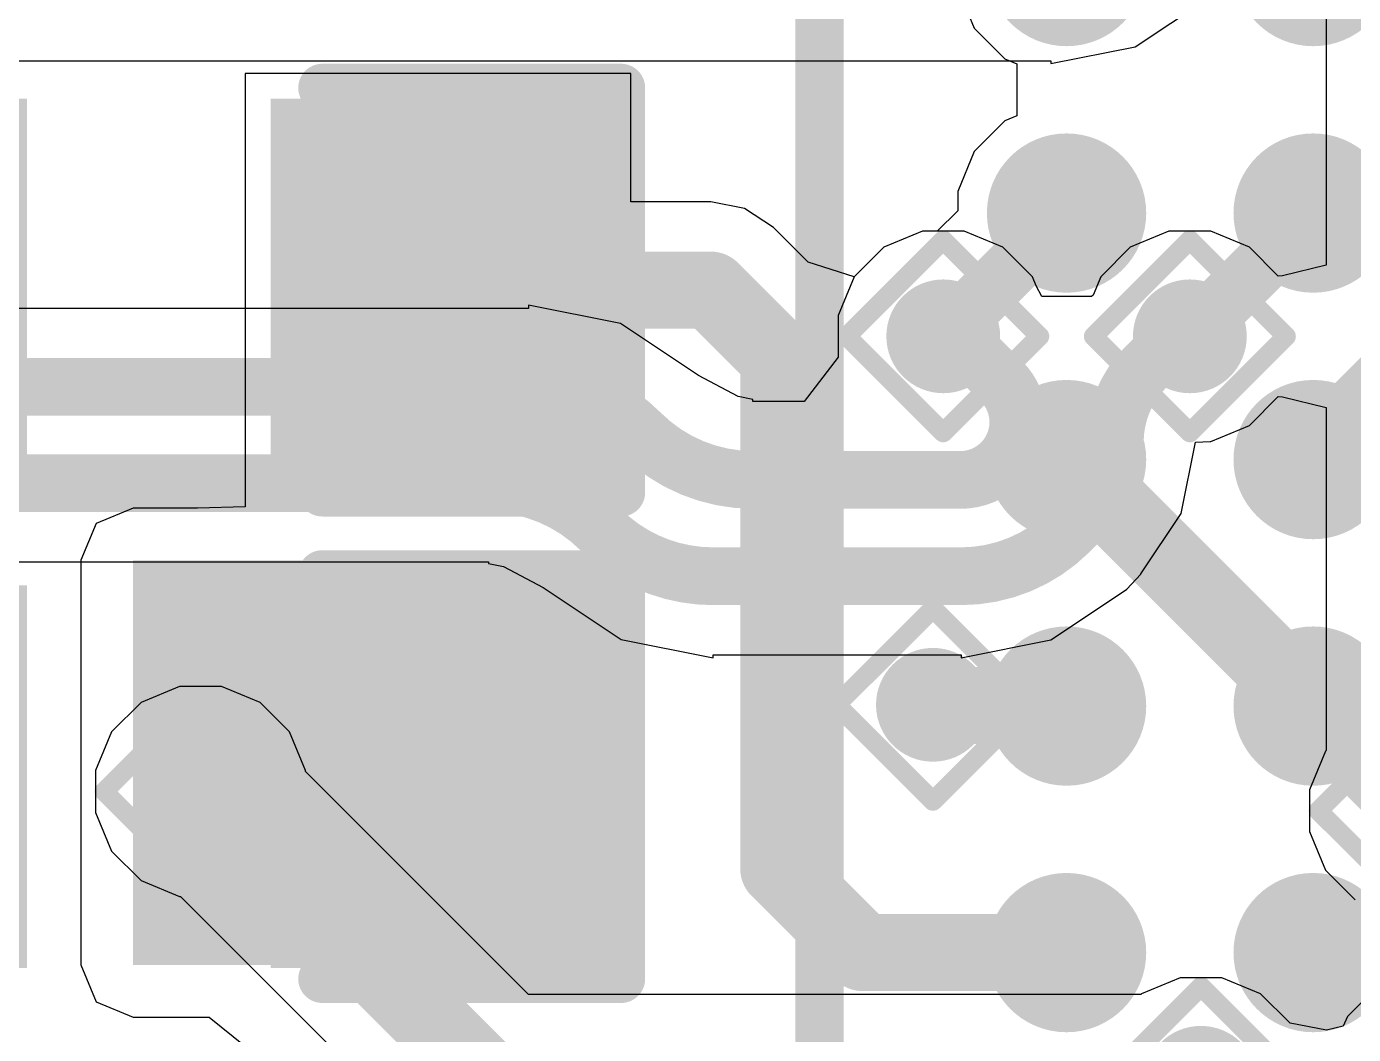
# Model space of a CAD drawing. Header units: inches. Extents: x -0.2 to 17.4, y -0.2 to 2.6.
# Drawn here: x 0.8019 to 0.9396, y 0.1678 to 0.2724 of the extents above; entities that cross this region are included whole.
import ezdxf

# ---------------------------------------------------------------- set-up
doc = ezdxf.new("R2010")
doc.units = ezdxf.units.IN
doc.header["$MEASUREMENT"] = 0
for name, color, linetype in [('Bottom Layer', 5, 'Continuous'), ('Drill Drawing', 1, 'Continuous'), ('Top Layer', 1, 'Continuous'), ('Top Overlay', 2, 'Continuous'), ('Top Paste', 8, 'Continuous'), ('Top Solder', 216, 'Continuous'), ('Via Holes', 16, 'Continuous')]:
    doc.layers.add(name, color=color, linetype=linetype)

# ---------------------------------------------------------------- blocks, each defined once
blk = doc.blocks.new('TC358870XBG_17')
at = {"layer": 'Top Layer'}
h = blk.add_hatch(color=1, dxfattribs=at)
edge = h.paths.add_edge_path()
edge.add_arc((-0.1151569, 0.0127951), 0.0062992, 0, 360)
h = blk.add_hatch(color=1, dxfattribs=at)
edge = h.paths.add_edge_path()
edge.add_arc((-0.0895669, 0.0127951), 0.0062992, 0, 360)
h = blk.add_hatch(color=1, dxfattribs=at)
edge = h.paths.add_edge_path()
edge.add_arc((-0.1151569, -0.0127949), 0.0062992, 0, 360)
h = blk.add_hatch(color=1, dxfattribs=at)
edge = h.paths.add_edge_path()
edge.add_arc((-0.0895669, -0.0127949), 0.0062992, 0, 360)
h = blk.add_hatch(color=1, dxfattribs=at)
edge = h.paths.add_edge_path()
edge.add_arc((-0.1151569, -0.0383859), 0.0062992, 0, 360)
h = blk.add_hatch(color=1, dxfattribs=at)
edge = h.paths.add_edge_path()
edge.add_arc((-0.0895669, -0.0383859), 0.0062992, 0, 360)
h = blk.add_hatch(color=1, dxfattribs=at)
edge = h.paths.add_edge_path()
edge.add_arc((-0.1151569, -0.0639759), 0.0062992, 0, 360)
h = blk.add_hatch(color=1, dxfattribs=at)
edge = h.paths.add_edge_path()
edge.add_arc((-0.0895669, -0.0639759), 0.0062992, 0, 360)
h = blk.add_hatch(color=1, dxfattribs=at)
edge = h.paths.add_edge_path()
edge.add_arc((-0.1151569, -0.0895669), 0.0062992, 0, 360)
h = blk.add_hatch(color=1, dxfattribs=at)
edge = h.paths.add_edge_path()
edge.add_arc((-0.0895669, -0.0895669), 0.0062992, 0, 360)
at = {"layer": 'Top Paste'}
h = blk.add_hatch(color=8, dxfattribs=at)
edge = h.paths.add_edge_path()
edge.add_arc((-0.1151569, 0.0127951), 0.0062992, 0, 360)
h = blk.add_hatch(color=8, dxfattribs=at)
edge = h.paths.add_edge_path()
edge.add_arc((-0.0895669, 0.0127951), 0.0062992, 0, 360)
h = blk.add_hatch(color=8, dxfattribs=at)
edge = h.paths.add_edge_path()
edge.add_arc((-0.1151569, -0.0127949), 0.0062992, 0, 360)
h = blk.add_hatch(color=8, dxfattribs=at)
edge = h.paths.add_edge_path()
edge.add_arc((-0.0895669, -0.0127949), 0.0062992, 0, 360)
h = blk.add_hatch(color=8, dxfattribs=at)
edge = h.paths.add_edge_path()
edge.add_arc((-0.1151569, -0.0383859), 0.0062992, 0, 360)
h = blk.add_hatch(color=8, dxfattribs=at)
edge = h.paths.add_edge_path()
edge.add_arc((-0.0895669, -0.0383859), 0.0062992, 0, 360)
h = blk.add_hatch(color=8, dxfattribs=at)
edge = h.paths.add_edge_path()
edge.add_arc((-0.1151569, -0.0639759), 0.0062992, 0, 360)
h = blk.add_hatch(color=8, dxfattribs=at)
edge = h.paths.add_edge_path()
edge.add_arc((-0.0895669, -0.0639759), 0.0062992, 0, 360)
h = blk.add_hatch(color=8, dxfattribs=at)
edge = h.paths.add_edge_path()
edge.add_arc((-0.1151569, -0.0895669), 0.0062992, 0, 360)
h = blk.add_hatch(color=8, dxfattribs=at)
edge = h.paths.add_edge_path()
edge.add_arc((-0.0895669, -0.0895669), 0.0062992, 0, 360)
at = {"layer": 'Top Solder'}
h = blk.add_hatch(color=216, dxfattribs=at)
edge = h.paths.add_edge_path()
edge.add_arc((-0.1151569, 0.0127951), 0.0082677, 0, 360)
h = blk.add_hatch(color=216, dxfattribs=at)
edge = h.paths.add_edge_path()
edge.add_arc((-0.0895669, 0.0127951), 0.0082677, 0, 360)
h = blk.add_hatch(color=216, dxfattribs=at)
edge = h.paths.add_edge_path()
edge.add_arc((-0.1151569, -0.0127949), 0.0082677, 0, 360)
h = blk.add_hatch(color=216, dxfattribs=at)
edge = h.paths.add_edge_path()
edge.add_arc((-0.0895669, -0.0127949), 0.0082677, 0, 360)
h = blk.add_hatch(color=216, dxfattribs=at)
edge = h.paths.add_edge_path()
edge.add_arc((-0.1151569, -0.0383859), 0.0082677, 0, 360)
h = blk.add_hatch(color=216, dxfattribs=at)
edge = h.paths.add_edge_path()
edge.add_arc((-0.0895669, -0.0383859), 0.0082677, 0, 360)
h = blk.add_hatch(color=216, dxfattribs=at)
edge = h.paths.add_edge_path()
edge.add_arc((-0.1151569, -0.0639759), 0.0082677, 0, 360)
h = blk.add_hatch(color=216, dxfattribs=at)
edge = h.paths.add_edge_path()
edge.add_arc((-0.0895669, -0.0639759), 0.0082677, 0, 360)
h = blk.add_hatch(color=216, dxfattribs=at)
edge = h.paths.add_edge_path()
edge.add_arc((-0.1151569, -0.0895669), 0.0082677, 0, 360)
h = blk.add_hatch(color=216, dxfattribs=at)
edge = h.paths.add_edge_path()
edge.add_arc((-0.0895669, -0.0895669), 0.0082677, 0, 360)
at = {"layer": 'Top Overlay'}
blk.add_lwpolyline([(-0.1407959, -0.1407959, 0.005, 0.005, 0), (-0.1407959, 0.1407961, 0.005, 0.005, 0)], format="xyseb", dxfattribs=at)
blk = doc.blocks.new('C___0603_83')
at = {"layer": 'Top Layer'}
for points in [[(-0.015, 0.0175), (-0.015, -0.0175), (-0.045, -0.0175), (-0.045, 0.0175)], [(0.045, 0.0175), (0.045, -0.0175), (0.015, -0.0175), (0.015, 0.0175)]]:
    blk.add_hatch(color=1, dxfattribs=at).paths.add_polyline_path(points)
at = {"layer": 'Top Paste'}
for points in [[(-0.015, 0.0175), (-0.015, -0.0175), (-0.045, -0.0175), (-0.045, 0.0175)], [(0.045, 0.0175), (0.045, -0.0175), (0.015, -0.0175), (0.015, 0.0175)]]:
    blk.add_hatch(color=8, dxfattribs=at).paths.add_polyline_path(points)
at = {"layer": 'Top Solder'}
for points in [[(-0.0126378, 0.0198622), (-0.0126378, -0.0198622), (-0.0473622, -0.0198622), (-0.0473622, 0.0198622)], [(0.0473622, 0.0198622), (0.0473622, -0.0198622), (0.0126378, -0.0198622), (0.0126378, 0.0198622)]]:
    blk.add_hatch(color=216, dxfattribs=at).paths.add_polyline_path(points)
at = {"layer": 'Top Overlay'}
for points in [[(-0.049, 0.021, 0.005, 0.005, 0), (-0.018, 0.021, 0.005, 0.005, 0)], [(-0.049, -0.021, 0.005, 0.005, 0), (-0.049, 0.021, 0.005, 0.005, 0)], [(0.018, 0.021, 0.005, 0.005, 0), (0.049, 0.021, 0.005, 0.005, 0)], [(0.049, -0.021, 0.005, 0.005, 0), (0.049, 0.021, 0.005, 0.005, 0)], [(-0.049, -0.021, 0.005, 0.005, 0), (-0.018, -0.021, 0.005, 0.005, 0)], [(0.018, -0.021, 0.005, 0.005, 0), (0.049, -0.021, 0.005, 0.005, 0)]]:
    blk.add_lwpolyline(points, format="xyseb", dxfattribs=at)
for points in [[(-0.05025, 0.021, 0.0025, 0.0025, 1), (-0.04775, 0.021, 0.0025, 0.0025, 1)], [(-0.05025, 0.021, 0.0025, 0.0025, 1), (-0.04775, 0.021, 0.0025, 0.0025, 1)], [(-0.01925, 0.021, 0.0025, 0.0025, 1), (-0.01675, 0.021, 0.0025, 0.0025, 1)], [(0.01675, 0.021, 0.0025, 0.0025, 1), (0.01925, 0.021, 0.0025, 0.0025, 1)], [(0.04775, 0.021, 0.0025, 0.0025, 1), (0.05025, 0.021, 0.0025, 0.0025, 1)], [(0.04775, 0.021, 0.0025, 0.0025, 1), (0.05025, 0.021, 0.0025, 0.0025, 1)], [(-0.05025, -0.021, 0.0025, 0.0025, 1), (-0.04775, -0.021, 0.0025, 0.0025, 1)], [(-0.05025, -0.021, 0.0025, 0.0025, 1), (-0.04775, -0.021, 0.0025, 0.0025, 1)], [(-0.01925, -0.021, 0.0025, 0.0025, 1), (-0.01675, -0.021, 0.0025, 0.0025, 1)], [(0.01675, -0.021, 0.0025, 0.0025, 1), (0.01925, -0.021, 0.0025, 0.0025, 1)], [(0.04775, -0.021, 0.0025, 0.0025, 1), (0.05025, -0.021, 0.0025, 0.0025, 1)], [(0.04775, -0.021, 0.0025, 0.0025, 1), (0.05025, -0.021, 0.0025, 0.0025, 1)]]:
    blk.add_lwpolyline(points, format="xyseb", close=True, dxfattribs=at)
blk = doc.blocks.new('C___0603_85')
at = {"layer": 'Top Layer'}
for points in [[(-0.015, 0.0175), (-0.015, -0.0175), (-0.045, -0.0175), (-0.045, 0.0175)], [(0.045, 0.0175), (0.045, -0.0175), (0.015, -0.0175), (0.015, 0.0175)]]:
    blk.add_hatch(color=1, dxfattribs=at).paths.add_polyline_path(points)
at = {"layer": 'Top Paste'}
for points in [[(-0.015, 0.0175), (-0.015, -0.0175), (-0.045, -0.0175), (-0.045, 0.0175)], [(0.045, 0.0175), (0.045, -0.0175), (0.015, -0.0175), (0.015, 0.0175)]]:
    blk.add_hatch(color=8, dxfattribs=at).paths.add_polyline_path(points)
at = {"layer": 'Top Solder'}
for points in [[(-0.0126378, 0.0198622), (-0.0126378, -0.0198622), (-0.0473622, -0.0198622), (-0.0473622, 0.0198622)], [(0.0473622, 0.0198622), (0.0473622, -0.0198622), (0.0126378, -0.0198622), (0.0126378, 0.0198622)]]:
    blk.add_hatch(color=216, dxfattribs=at).paths.add_polyline_path(points)
at = {"layer": 'Top Overlay'}
for points in [[(-0.049, 0.021, 0.005, 0.005, 0), (-0.018, 0.021, 0.005, 0.005, 0)], [(-0.049, -0.021, 0.005, 0.005, 0), (-0.049, 0.021, 0.005, 0.005, 0)], [(0.018, 0.021, 0.005, 0.005, 0), (0.049, 0.021, 0.005, 0.005, 0)], [(0.049, -0.021, 0.005, 0.005, 0), (0.049, 0.021, 0.005, 0.005, 0)], [(-0.049, -0.021, 0.005, 0.005, 0), (-0.018, -0.021, 0.005, 0.005, 0)], [(0.018, -0.021, 0.005, 0.005, 0), (0.049, -0.021, 0.005, 0.005, 0)]]:
    blk.add_lwpolyline(points, format="xyseb", dxfattribs=at)
for points in [[(-0.05025, 0.021, 0.0025, 0.0025, 1), (-0.04775, 0.021, 0.0025, 0.0025, 1)], [(-0.05025, 0.021, 0.0025, 0.0025, 1), (-0.04775, 0.021, 0.0025, 0.0025, 1)], [(-0.01925, 0.021, 0.0025, 0.0025, 1), (-0.01675, 0.021, 0.0025, 0.0025, 1)], [(0.01675, 0.021, 0.0025, 0.0025, 1), (0.01925, 0.021, 0.0025, 0.0025, 1)], [(0.04775, 0.021, 0.0025, 0.0025, 1), (0.05025, 0.021, 0.0025, 0.0025, 1)], [(0.04775, 0.021, 0.0025, 0.0025, 1), (0.05025, 0.021, 0.0025, 0.0025, 1)], [(-0.05025, -0.021, 0.0025, 0.0025, 1), (-0.04775, -0.021, 0.0025, 0.0025, 1)], [(-0.05025, -0.021, 0.0025, 0.0025, 1), (-0.04775, -0.021, 0.0025, 0.0025, 1)], [(-0.01925, -0.021, 0.0025, 0.0025, 1), (-0.01675, -0.021, 0.0025, 0.0025, 1)], [(0.01675, -0.021, 0.0025, 0.0025, 1), (0.01925, -0.021, 0.0025, 0.0025, 1)], [(0.04775, -0.021, 0.0025, 0.0025, 1), (0.05025, -0.021, 0.0025, 0.0025, 1)], [(0.04775, -0.021, 0.0025, 0.0025, 1), (0.05025, -0.021, 0.0025, 0.0025, 1)]]:
    blk.add_lwpolyline(points, format="xyseb", close=True, dxfattribs=at)

msp = doc.modelspace()

# ---------------------------------------------------------------- hatches: boundary and pattern name
at = {"layer": 'Bottom Layer'}
h = msp.add_hatch(color=5, dxfattribs=at)
edge = h.paths.add_edge_path()
edge.add_arc((0.8970709, 0.240252), 0.0059055, 0, 360)
h = msp.add_hatch(color=5, dxfattribs=at)
edge = h.paths.add_edge_path()
edge.add_arc((0.9226609, 0.240252), 0.0059055, 0, 360)
h = msp.add_hatch(color=5, dxfattribs=at)
edge = h.paths.add_edge_path()
edge.add_arc((0.896, 0.202), 0.0059055, 0, 360)
h = msp.add_hatch(color=5, dxfattribs=at)
edge = h.paths.add_edge_path()
edge.add_arc((0.82, 0.193), 0.0059055, 0, 360)
h = msp.add_hatch(color=5, dxfattribs=at)
edge = h.paths.add_edge_path()
edge.add_arc((0.9238112, 0.1627603), 0.0059055, 0, 360)
at = {"layer": 'Top Layer'}
h = msp.add_hatch(color=1, dxfattribs=at)
edge = h.paths.add_edge_path()
edge.add_arc((0.8970709, 0.240252), 0.0059055, 0, 360)
h = msp.add_hatch(color=1, dxfattribs=at)
edge = h.paths.add_edge_path()
edge.add_arc((0.9226609, 0.240252), 0.0059055, 0, 360)
msp.add_hatch(color=1, dxfattribs=at).paths.add_polyline_path([(0.813, 0.175), (0.862, 0.175), (0.862, 0.217), (0.813, 0.217)])
h = msp.add_hatch(color=1, dxfattribs=at)
edge = h.paths.add_edge_path()
edge.add_arc((0.896, 0.202), 0.0059055, 0, 360)
h = msp.add_hatch(color=1, dxfattribs=at)
edge = h.paths.add_edge_path()
edge.add_arc((0.82, 0.193), 0.0059055, 0, 360)
h = msp.add_hatch(color=1, dxfattribs=at)
edge = h.paths.add_edge_path()
edge.add_arc((0.9238112, 0.1627603), 0.0059055, 0, 360)
at = {"layer": 'Via Holes'}
h = msp.add_hatch(color=7, dxfattribs=at)
edge = h.paths.add_edge_path()
edge.add_arc((0.8970709, 0.240252), 0.003937, 0, 360)
h = msp.add_hatch(color=7, dxfattribs=at)
edge = h.paths.add_edge_path()
edge.add_arc((0.9226609, 0.240252), 0.003937, 0, 360)
h = msp.add_hatch(color=7, dxfattribs=at)
edge = h.paths.add_edge_path()
edge.add_arc((0.896, 0.202), 0.003937, 0, 360)
h = msp.add_hatch(color=7, dxfattribs=at)
edge = h.paths.add_edge_path()
edge.add_arc((0.82, 0.193), 0.003937, 0, 360)

# ---------------------------------------------------------------- linework, layer by layer
at = {"layer": 'Bottom Layer'}
for p, q in [((0.9368237, 0.2814336), (0.9368237, 0.2476233)), ((0.9169802, 0.2703016), (0.9244009, 0.27526)), ((0.9082269, 0.2685605), (0.9169802, 0.2703016)), ((0.7288579, 0.2688433), (0.9082269, 0.2688433)), ((0.9082269, 0.2688433), (0.9082269, 0.2685605)), ((0.8949017, 0.2511575), (0.8908934, 0.2494973)), ((0.8992401, 0.2511575), (0.8949017, 0.2511575)), ((0.9032484, 0.2494973), (0.8992401, 0.2511575)), ((0.9204917, 0.2511575), (0.9164834, 0.2494973)), ((0.9248301, 0.2511575), (0.9204917, 0.2511575)), ((0.9288384, 0.2494973), (0.9248301, 0.2511575)), ((0.8908934, 0.2494973), (0.8878256, 0.2464295)), ((0.9063162, 0.2464295), (0.9032484, 0.2494973)), ((0.9164834, 0.2494973), (0.9134156, 0.2464295)), ((0.9318237, 0.246512), (0.9288384, 0.2494973)), ((0.9322909, 0.2465229), (0.9318237, 0.246512)), ((0.9368237, 0.2476233), (0.9322909, 0.2465229)), ((0.8878256, 0.2464295), (0.8861654, 0.2424212)), ((0.9066996, 0.2455038), (0.9063162, 0.2464295)), ((0.9073176, 0.2443925), (0.9066996, 0.2455038)), ((0.9134156, 0.2464295), (0.9126333, 0.2445407)), ((0.9124576, 0.2443925), (0.9073176, 0.2443925)), ((0.9126333, 0.2445407), (0.9124576, 0.2443925)), ((0.8540228, 0.2431567), (0.7650925, 0.2431567)), ((0.8635743, 0.2415797), (0.8540228, 0.2434796)), ((0.8540228, 0.2434796), (0.8540228, 0.2431567)), ((0.8861654, 0.2424212), (0.8861654, 0.2380829)), ((0.8716716, 0.2361692), (0.8635743, 0.2415797)), ((0.8861654, 0.2380829), (0.8826503, 0.2335032)), ((0.8716717, 0.2361693), (0.8716716, 0.2361692)), ((0.8757731, 0.2339996), (0.8716717, 0.2361693)), ((0.8773284, 0.2336902), (0.8757731, 0.2339996)), ((0.8773284, 0.2335032), (0.8773284, 0.2336902)), ((0.8826503, 0.2335032), (0.8773284, 0.2335032)), ((0.9288384, 0.2310067), (0.9318237, 0.233992)), ((0.9318237, 0.233992), (0.9322909, 0.2339811)), ((0.9322909, 0.2339811), (0.9368237, 0.2328807)), ((0.9368237, 0.2328807), (0.9368237, 0.1972465)), ((0.9248301, 0.2293464), (0.9288384, 0.2310067)), ((0.9217635, 0.2218621), (0.9232381, 0.2292754)), ((0.9232381, 0.2292754), (0.9247864, 0.2293445)), ((0.9247864, 0.2293445), (0.9248301, 0.2293464)), ((0.9175753, 0.2155937), (0.9217635, 0.2218621)), ((0.5991568, 0.2168433), (0.8498807, 0.2168433)), ((0.8498807, 0.2168433), (0.8498807, 0.2166563)), ((0.8498807, 0.2166563), (0.8514363, 0.2163469)), ((0.8514363, 0.2163469), (0.8555376, 0.2141771)), ((0.916126, 0.2140045), (0.9175641, 0.2155773)), ((0.9175641, 0.2155773), (0.9175753, 0.2155937)), ((0.8555376, 0.2141771), (0.8555377, 0.2141772)), ((0.8555377, 0.2141772), (0.8636349, 0.2087668)), ((0.9137919, 0.2124451), (0.916126, 0.2140045)), ((0.9082333, 0.2087309), (0.9137919, 0.2124451)), ((0.8636349, 0.2087668), (0.8731863, 0.2068669)), ((0.8989233, 0.206879), (0.9082333, 0.2087309)), ((0.8731863, 0.2068669), (0.8731863, 0.2071898)), ((0.8731863, 0.2071898), (0.8989233, 0.2071898)), ((0.8989233, 0.2071898), (0.8989233, 0.206879)), ((0.8178308, 0.2039055), (0.8138225, 0.2022453)), ((0.8221692, 0.2039055), (0.8178308, 0.2039055)), ((0.8261775, 0.2022453), (0.8221692, 0.2039055)), ((0.8138225, 0.2022453), (0.8107547, 0.1991775)), ((0.8292453, 0.1991775), (0.8261775, 0.2022453)), ((0.8107547, 0.1991775), (0.8090945, 0.1951692)), ((0.8309055, 0.1951692), (0.8292453, 0.1991775)), ((0.9367547, 0.1971775), (0.9350945, 0.1931692)), ((0.9368237, 0.1972465), (0.9367547, 0.1971775)), ((0.8090945, 0.1951692), (0.8090945, 0.1908308)), ((0.8309055, 0.1950717), (0.8309055, 0.1951692)), ((0.8540406, 0.1719366), (0.8309055, 0.1950717)), ((0.9350945, 0.1931692), (0.9350945, 0.1888308)), ((0.8090945, 0.1908308), (0.8107547, 0.1868225)), ((0.9350945, 0.1888308), (0.9367547, 0.1848225)), ((0.8107547, 0.1868225), (0.8138225, 0.1837547)), ((0.9367547, 0.1848225), (0.9398225, 0.1817547)), ((0.8138225, 0.1837547), (0.8178308, 0.1820945)), ((0.8178308, 0.1820945), (0.8179283, 0.1820945)), ((0.8179283, 0.1820945), (0.8437511, 0.1562717)), ((0.921642, 0.1736658), (0.9176337, 0.1720056)), ((0.9259804, 0.1736658), (0.921642, 0.1736658)), ((0.9299887, 0.1720056), (0.9259804, 0.1736658)), ((0.9420744, 0.1727253), (0.9390066, 0.1696575)), ((0.9175647, 0.1719366), (0.8540406, 0.1719366)), ((0.9176337, 0.1720056), (0.9175647, 0.1719366)), ((0.9330564, 0.1689379), (0.9299887, 0.1720056)), ((0.9390066, 0.1696575), (0.9385885, 0.168648)), ((0.9368476, 0.1682191), (0.9330564, 0.1689379)), ((0.9385885, 0.168648), (0.9368476, 0.1682191))]:
    msp.add_line(p, q, dxfattribs=at)
for points in [[(0.8970709, 0.240252, 0.006, 0.006, -0.198912367379658), (0.8994176, 0.2392799, 0.006, 0.006, 0)], [(0.9203142, 0.2392799, 0.006, 0.006, -0.198912367379658), (0.9226609, 0.240252, 0.006, 0.006, 0)], [(0.8994177, 0.2392799, 0.006, 0.006, 0), (0.9031086, 0.235589, 0.006, 0.006, 0)], [(0.9180876, 0.2370534, 0.006, 0.006, 0), (0.9203141, 0.2392799, 0.006, 0.006, 0)], [(0.9148659, 0.2292755, 0.006, 0.006, -0.198912367379658), (0.9180876, 0.2370534, 0.006, 0.006, 0)], [(0.9031086, 0.235589, 0.006, 0.006, -0.198912367379658), (0.9048659, 0.2313465, 0.006, 0.006, 0)], [(0.7766009, 0.235, 0.006, 0.006, 0), (0.8540228, 0.235, 0.006, 0.006, 0)], [(0.8540228, 0.235, 0.006, 0.006, -0.198912367379658), (0.8656757, 0.2301732, 0.006, 0.006, 0)], [(0.9048659, 0.2313465, 0.006, 0.006, -0.198912367379658), (0.9031086, 0.227104, 0.006, 0.006, 0)], [(0.8773284, 0.2253465, 0.006, 0.006, -0.198912367379658), (0.8656757, 0.2301732, 0.006, 0.006, 0)], [(0.9148659, 0.2292755, 0.006, 0.006, -0.1986517571752357), (0.9116519, 0.2215052, 0.006, 0.006, 0)], [(0.9031086, 0.227104, 0.006, 0.006, -0.198912367379658), (0.8988656, 0.2253465, 0.006, 0.006, 0)], [(0.5970002, 0.225, 0.006, 0.006, 0), (0.8498807, 0.225, 0.006, 0.006, 0)], [(0.8498807, 0.225, 0.006, 0.006, -0.198912367379658), (0.8615336, 0.2201732, 0.006, 0.006, 0)], [(0.8773284, 0.2253465, 0.006, 0.006, 0), (0.8988656, 0.2253465, 0.006, 0.006, 0)], [(0.9101386, 0.2199919, 0.006, 0.006, 0), (0.9116441, 0.2214974, 0.006, 0.006, 0)], [(0.9116441, 0.2214974, 0.006, 0.006, 0), (0.9116519, 0.2215052, 0.006, 0.006, 0)], [(0.9116519, 0.2215052, 0.006, 0.006, -0.0002497852811882109), (0.9116441, 0.2214974, 0.006, 0.006, 0)], [(0.8731863, 0.2153465, 0.006, 0.006, -0.198912367379658), (0.8615336, 0.2201732, 0.006, 0.006, 0)], [(0.9101385, 0.219992, 0.006, 0.006, -0.198912367379658), (0.8989233, 0.2153465, 0.006, 0.006, 0)], [(0.8731863, 0.2153465, 0.006, 0.006, 0), (0.8989233, 0.2153465, 0.006, 0.006, 0)], [(0.82, 0.193, 0.008, 0.008, 0), (0.8502397, 0.1627603, 0.008, 0.008, 0)]]:
    msp.add_lwpolyline(points, format="xyseb", dxfattribs=at)
for points in [[(0.8955709, 0.240252, 0.003, 0.003, 1), (0.8985709, 0.240252, 0.003, 0.003, 1)], [(0.9211609, 0.240252, 0.003, 0.003, 1), (0.9241609, 0.240252, 0.003, 0.003, 1)], [(0.8979176, 0.2392799, 0.003, 0.003, 1), (0.9009176, 0.2392799, 0.003, 0.003, 1)], [(0.8979177, 0.2392799, 0.003, 0.003, 1), (0.9009177, 0.2392799, 0.003, 0.003, 1)], [(0.9188141, 0.2392799, 0.003, 0.003, 1), (0.9218141, 0.2392799, 0.003, 0.003, 1)], [(0.9188142, 0.2392799, 0.003, 0.003, 1), (0.9218142, 0.2392799, 0.003, 0.003, 1)], [(0.9165876, 0.2370534, 0.003, 0.003, 1), (0.9195876, 0.2370534, 0.003, 0.003, 1)], [(0.9165876, 0.2370534, 0.003, 0.003, 1), (0.9195876, 0.2370534, 0.003, 0.003, 1)], [(0.9016086, 0.235589, 0.003, 0.003, 1), (0.9046086, 0.235589, 0.003, 0.003, 1)], [(0.9016086, 0.235589, 0.003, 0.003, 1), (0.9046086, 0.235589, 0.003, 0.003, 1)], [(0.8525228, 0.235, 0.003, 0.003, 1), (0.8555228, 0.235, 0.003, 0.003, 1)], [(0.8525228, 0.235, 0.003, 0.003, 1), (0.8555228, 0.235, 0.003, 0.003, 1)], [(0.9033659, 0.2313465, 0.003, 0.003, 1), (0.9063659, 0.2313465, 0.003, 0.003, 1)], [(0.9033659, 0.2313465, 0.003, 0.003, 1), (0.9063659, 0.2313465, 0.003, 0.003, 1)], [(0.8641757, 0.2301732, 0.003, 0.003, 1), (0.8671757, 0.2301732, 0.003, 0.003, 1)], [(0.8641757, 0.2301732, 0.003, 0.003, 1), (0.8671757, 0.2301732, 0.003, 0.003, 1)], [(0.9133659, 0.2292755, 0.003, 0.003, 1), (0.9163659, 0.2292755, 0.003, 0.003, 1)], [(0.9133659, 0.2292755, 0.003, 0.003, 1), (0.9163659, 0.2292755, 0.003, 0.003, 1)], [(0.9016086, 0.227104, 0.003, 0.003, 1), (0.9046086, 0.227104, 0.003, 0.003, 1)], [(0.9016086, 0.227104, 0.003, 0.003, 1), (0.9046086, 0.227104, 0.003, 0.003, 1)], [(0.8483807, 0.225, 0.003, 0.003, 1), (0.8513807, 0.225, 0.003, 0.003, 1)], [(0.8483807, 0.225, 0.003, 0.003, 1), (0.8513807, 0.225, 0.003, 0.003, 1)], [(0.8758284, 0.2253465, 0.003, 0.003, 1), (0.8788284, 0.2253465, 0.003, 0.003, 1)], [(0.8758284, 0.2253465, 0.003, 0.003, 1), (0.8788284, 0.2253465, 0.003, 0.003, 1)], [(0.8973656, 0.2253465, 0.003, 0.003, 1), (0.9003656, 0.2253465, 0.003, 0.003, 1)], [(0.8973656, 0.2253465, 0.003, 0.003, 1), (0.9003656, 0.2253465, 0.003, 0.003, 1)], [(0.9101441, 0.2214974, 0.003, 0.003, 1), (0.9131441, 0.2214974, 0.003, 0.003, 1)], [(0.9101441, 0.2214974, 0.003, 0.003, 1), (0.9131441, 0.2214974, 0.003, 0.003, 1)], [(0.9101441, 0.2214974, 0.003, 0.003, 1), (0.9131441, 0.2214974, 0.003, 0.003, 1)], [(0.9101519, 0.2215052, 0.003, 0.003, 1), (0.9131519, 0.2215052, 0.003, 0.003, 1)], [(0.9101519, 0.2215052, 0.003, 0.003, 1), (0.9131519, 0.2215052, 0.003, 0.003, 1)], [(0.9101519, 0.2215052, 0.003, 0.003, 1), (0.9131519, 0.2215052, 0.003, 0.003, 1)], [(0.8600336, 0.2201732, 0.003, 0.003, 1), (0.8630336, 0.2201732, 0.003, 0.003, 1)], [(0.8600336, 0.2201732, 0.003, 0.003, 1), (0.8630336, 0.2201732, 0.003, 0.003, 1)], [(0.9086385, 0.219992, 0.003, 0.003, 1), (0.9116385, 0.219992, 0.003, 0.003, 1)], [(0.9086386, 0.2199919, 0.003, 0.003, 1), (0.9116386, 0.2199919, 0.003, 0.003, 1)], [(0.8716863, 0.2153465, 0.003, 0.003, 1), (0.8746863, 0.2153465, 0.003, 0.003, 1)], [(0.8716863, 0.2153465, 0.003, 0.003, 1), (0.8746863, 0.2153465, 0.003, 0.003, 1)], [(0.8974233, 0.2153465, 0.003, 0.003, 1), (0.9004233, 0.2153465, 0.003, 0.003, 1)], [(0.8974233, 0.2153465, 0.003, 0.003, 1), (0.9004233, 0.2153465, 0.003, 0.003, 1)], [(0.818, 0.193, 0.004, 0.004, 1), (0.822, 0.193, 0.004, 0.004, 1)]]:
    msp.add_lwpolyline(points, format="xyseb", close=True, dxfattribs=at)
at = {"layer": 'Drill Drawing'}
for points in [[(0.8870709, 0.240252, 0.002, 0.002, 0), (0.8970709, 0.250252, 0.002, 0.002, 0)], [(0.8970709, 0.250252, 0.002, 0.002, 0), (0.9070709, 0.240252, 0.002, 0.002, 0)], [(0.9126609, 0.240252, 0.002, 0.002, 0), (0.9226609, 0.250252, 0.002, 0.002, 0)], [(0.9226609, 0.250252, 0.002, 0.002, 0), (0.9326609, 0.240252, 0.002, 0.002, 0)], [(0.8870709, 0.240252, 0.002, 0.002, 0), (0.8970709, 0.230252, 0.002, 0.002, 0)], [(0.8970709, 0.230252, 0.002, 0.002, 0), (0.9070709, 0.240252, 0.002, 0.002, 0)], [(0.9126609, 0.240252, 0.002, 0.002, 0), (0.9226609, 0.230252, 0.002, 0.002, 0)], [(0.9226609, 0.230252, 0.002, 0.002, 0), (0.9326609, 0.240252, 0.002, 0.002, 0)], [(0.886, 0.202, 0.002, 0.002, 0), (0.896, 0.212, 0.002, 0.002, 0)], [(0.896, 0.212, 0.002, 0.002, 0), (0.906, 0.202, 0.002, 0.002, 0)], [(0.81, 0.193, 0.002, 0.002, 0), (0.82, 0.203, 0.002, 0.002, 0)], [(0.82, 0.203, 0.002, 0.002, 0), (0.83, 0.193, 0.002, 0.002, 0)], [(0.886, 0.202, 0.002, 0.002, 0), (0.896, 0.192, 0.002, 0.002, 0)], [(0.896, 0.192, 0.002, 0.002, 0), (0.906, 0.202, 0.002, 0.002, 0)], [(0.936, 0.191, 0.002, 0.002, 0), (0.946, 0.201, 0.002, 0.002, 0)], [(0.81, 0.193, 0.002, 0.002, 0), (0.82, 0.183, 0.002, 0.002, 0)], [(0.82, 0.183, 0.002, 0.002, 0), (0.83, 0.193, 0.002, 0.002, 0)], [(0.936, 0.191, 0.002, 0.002, 0), (0.946, 0.181, 0.002, 0.002, 0)], [(0.9138112, 0.1627603, 0.002, 0.002, 0), (0.9238112, 0.1727603, 0.002, 0.002, 0)], [(0.9238112, 0.1727603, 0.002, 0.002, 0), (0.9338112, 0.1627603, 0.002, 0.002, 0)]]:
    msp.add_lwpolyline(points, format="xyseb", dxfattribs=at)
for points in [[(0.8965709, 0.250252, 0.001, 0.001, 1), (0.8975709, 0.250252, 0.001, 0.001, 1)], [(0.8965709, 0.250252, 0.001, 0.001, 1), (0.8975709, 0.250252, 0.001, 0.001, 1)], [(0.9221609, 0.250252, 0.001, 0.001, 1), (0.9231609, 0.250252, 0.001, 0.001, 1)], [(0.9221609, 0.250252, 0.001, 0.001, 1), (0.9231609, 0.250252, 0.001, 0.001, 1)], [(0.8865709, 0.240252, 0.001, 0.001, 1), (0.8875709, 0.240252, 0.001, 0.001, 1)], [(0.8865709, 0.240252, 0.001, 0.001, 1), (0.8875709, 0.240252, 0.001, 0.001, 1)], [(0.9065709, 0.240252, 0.001, 0.001, 1), (0.9075709, 0.240252, 0.001, 0.001, 1)], [(0.9065709, 0.240252, 0.001, 0.001, 1), (0.9075709, 0.240252, 0.001, 0.001, 1)], [(0.9121609, 0.240252, 0.001, 0.001, 1), (0.9131609, 0.240252, 0.001, 0.001, 1)], [(0.9121609, 0.240252, 0.001, 0.001, 1), (0.9131609, 0.240252, 0.001, 0.001, 1)], [(0.9321609, 0.240252, 0.001, 0.001, 1), (0.9331609, 0.240252, 0.001, 0.001, 1)], [(0.9321609, 0.240252, 0.001, 0.001, 1), (0.9331609, 0.240252, 0.001, 0.001, 1)], [(0.8965709, 0.230252, 0.001, 0.001, 1), (0.8975709, 0.230252, 0.001, 0.001, 1)], [(0.8965709, 0.230252, 0.001, 0.001, 1), (0.8975709, 0.230252, 0.001, 0.001, 1)], [(0.9221609, 0.230252, 0.001, 0.001, 1), (0.9231609, 0.230252, 0.001, 0.001, 1)], [(0.9221609, 0.230252, 0.001, 0.001, 1), (0.9231609, 0.230252, 0.001, 0.001, 1)], [(0.8955, 0.212, 0.001, 0.001, 1), (0.8965, 0.212, 0.001, 0.001, 1)], [(0.8955, 0.212, 0.001, 0.001, 1), (0.8965, 0.212, 0.001, 0.001, 1)], [(0.8195, 0.203, 0.001, 0.001, 1), (0.8205, 0.203, 0.001, 0.001, 1)], [(0.8195, 0.203, 0.001, 0.001, 1), (0.8205, 0.203, 0.001, 0.001, 1)], [(0.8855, 0.202, 0.001, 0.001, 1), (0.8865, 0.202, 0.001, 0.001, 1)], [(0.8855, 0.202, 0.001, 0.001, 1), (0.8865, 0.202, 0.001, 0.001, 1)], [(0.9055, 0.202, 0.001, 0.001, 1), (0.9065, 0.202, 0.001, 0.001, 1)], [(0.9055, 0.202, 0.001, 0.001, 1), (0.9065, 0.202, 0.001, 0.001, 1)], [(0.8095, 0.193, 0.001, 0.001, 1), (0.8105, 0.193, 0.001, 0.001, 1)], [(0.8095, 0.193, 0.001, 0.001, 1), (0.8105, 0.193, 0.001, 0.001, 1)], [(0.8295, 0.193, 0.001, 0.001, 1), (0.8305, 0.193, 0.001, 0.001, 1)], [(0.8295, 0.193, 0.001, 0.001, 1), (0.8305, 0.193, 0.001, 0.001, 1)], [(0.8955, 0.192, 0.001, 0.001, 1), (0.8965, 0.192, 0.001, 0.001, 1)], [(0.8955, 0.192, 0.001, 0.001, 1), (0.8965, 0.192, 0.001, 0.001, 1)], [(0.9355, 0.191, 0.001, 0.001, 1), (0.9365, 0.191, 0.001, 0.001, 1)], [(0.9355, 0.191, 0.001, 0.001, 1), (0.9365, 0.191, 0.001, 0.001, 1)], [(0.8195, 0.183, 0.001, 0.001, 1), (0.8205, 0.183, 0.001, 0.001, 1)], [(0.8195, 0.183, 0.001, 0.001, 1), (0.8205, 0.183, 0.001, 0.001, 1)], [(0.9233112, 0.1727603, 0.001, 0.001, 1), (0.9243112, 0.1727603, 0.001, 0.001, 1)], [(0.9233112, 0.1727603, 0.001, 0.001, 1), (0.9243112, 0.1727603, 0.001, 0.001, 1)]]:
    msp.add_lwpolyline(points, format="xyseb", close=True, dxfattribs=at)
at = {"layer": 'Top Layer'}
for p, q in [((0.8985677, 0.2763904), (0.9002879, 0.2722375)), ((0.9002879, 0.2722375), (0.9034664, 0.269059)), ((0.9034664, 0.269059), (0.9046976, 0.268549)), ((0.9046976, 0.268549), (0.9046976, 0.263137)), ((0.8246379, 0.267548), (0.8246378, 0.2225481)), ((0.8646379, 0.267548), (0.8246379, 0.267548)), ((0.8646379, 0.2542243), (0.8646379, 0.267548)), ((0.9046976, 0.263137), (0.9034664, 0.262627)), ((0.9034664, 0.262627), (0.9002879, 0.2594485)), ((0.9002879, 0.2594485), (0.8985677, 0.2552956)), ((0.8985677, 0.2552956), (0.8985677, 0.2532841)), ((0.872952, 0.2542243), (0.8646379, 0.2542243)), ((0.8764636, 0.2535258), (0.872952, 0.2542243)), ((0.8794406, 0.2515366), (0.8764636, 0.2535258)), ((0.8985677, 0.2532841), (0.896441, 0.2511575)), ((0.8830387, 0.2479385), (0.8794406, 0.2515366)), ((0.8949017, 0.2511575), (0.8908934, 0.2494973)), ((0.896441, 0.2511575), (0.8949017, 0.2511575)), ((0.8908934, 0.2494973), (0.8878257, 0.2464296)), ((0.8878257, 0.2464296), (0.8830387, 0.2479385)), ((0.813, 0.222412), (0.8091731, 0.2208269)), ((0.8196943, 0.222412), (0.813, 0.222412)), ((0.8246378, 0.2225481), (0.8196943, 0.222412)), ((0.8091731, 0.2208269), (0.807588, 0.217)), ((0.807588, 0.217), (0.807588, 0.175)), ((0.807588, 0.175), (0.8091731, 0.1711731)), ((0.8091731, 0.1711731), (0.813, 0.169588)), ((0.813, 0.169588), (0.8208971, 0.169588)), ((0.8208971, 0.169588), (0.8246378, 0.166548))]:
    msp.add_line(p, q, dxfattribs=at)
for points in [[(0.8970709, 0.240252, 0.006, 0.006, 0), (0.9098669, 0.253048, 0.006, 0.006, 0)], [(0.9226609, 0.240252, 0.006, 0.006, 0), (0.9354569, 0.253048, 0.006, 0.006, 0)], [(0.8446379, 0.245048, 0.008, 0.008, 0), (0.872952, 0.245048, 0.008, 0.008, 0)], [(0.872952, 0.245048, 0.008, 0.008, 0), (0.88, 0.238, 0.008, 0.008, 0)], [(0.9354569, 0.227457, 0.008, 0.008, 0), (0.9506464, 0.2426465, 0.008, 0.008, 0)], [(0.88, 0.185, 0.008, 0.008, 0), (0.88, 0.238, 0.008, 0.008, 0)], [(0.9098669, 0.227457, 0.008, 0.008, 0), (0.9354569, 0.201867, 0.008, 0.008, 0)], [(0.896, 0.202, 0.008, 0.008, 0), (0.8960665, 0.2019335, 0.008, 0.008, 0)], [(0.8960665, 0.2019335, 0.008, 0.008, 0), (0.9098004, 0.2019335, 0.008, 0.008, 0)], [(0.9098004, 0.2019335, 0.008, 0.008, 0), (0.9098669, 0.201867, 0.008, 0.008, 0)], [(0.9354569, 0.2017052, 0.008, 0.008, 0), (0.946, 0.1911621, 0.008, 0.008, 0)], [(0.9354569, 0.2017052, 0.004, 0.004, 0), (0.9354569, 0.201867, 0.004, 0.004, 0)], [(0.8430899, 0.193, 0.004, 0.004, 0), (0.8446379, 0.194548, 0.004, 0.004, 0)], [(0.82, 0.193, 0.004, 0.004, 0), (0.8430899, 0.193, 0.004, 0.004, 0)], [(0.88, 0.185, 0.008, 0.008, 0), (0.888724, 0.176276, 0.008, 0.008, 0)], [(0.888724, 0.176276, 0.008, 0.008, 0), (0.9098669, 0.176276, 0.008, 0.008, 0)]]:
    msp.add_lwpolyline(points, format="xyseb", dxfattribs=at)
for points in [[(0.9083669, 0.253048, 0.003, 0.003, 1), (0.9113669, 0.253048, 0.003, 0.003, 1)], [(0.9339569, 0.253048, 0.003, 0.003, 1), (0.9369569, 0.253048, 0.003, 0.003, 1)], [(0.8426379, 0.245048, 0.004, 0.004, 1), (0.8466379, 0.245048, 0.004, 0.004, 1)], [(0.870952, 0.245048, 0.004, 0.004, 1), (0.874952, 0.245048, 0.004, 0.004, 1)], [(0.870952, 0.245048, 0.004, 0.004, 1), (0.874952, 0.245048, 0.004, 0.004, 1)], [(0.8955709, 0.240252, 0.003, 0.003, 1), (0.8985709, 0.240252, 0.003, 0.003, 1)], [(0.9211609, 0.240252, 0.003, 0.003, 1), (0.9241609, 0.240252, 0.003, 0.003, 1)], [(0.878, 0.238, 0.004, 0.004, 1), (0.882, 0.238, 0.004, 0.004, 1)], [(0.878, 0.238, 0.004, 0.004, 1), (0.882, 0.238, 0.004, 0.004, 1)], [(0.9078669, 0.227457, 0.004, 0.004, 1), (0.9118669, 0.227457, 0.004, 0.004, 1)], [(0.9334569, 0.227457, 0.004, 0.004, 1), (0.9374569, 0.227457, 0.004, 0.004, 1)], [(0.894, 0.202, 0.004, 0.004, 1), (0.898, 0.202, 0.004, 0.004, 1)], [(0.8940665, 0.2019335, 0.004, 0.004, 1), (0.8980665, 0.2019335, 0.004, 0.004, 1)], [(0.8940665, 0.2019335, 0.004, 0.004, 1), (0.8980665, 0.2019335, 0.004, 0.004, 1)], [(0.9078004, 0.2019335, 0.004, 0.004, 1), (0.9118004, 0.2019335, 0.004, 0.004, 1)], [(0.9078004, 0.2019335, 0.004, 0.004, 1), (0.9118004, 0.2019335, 0.004, 0.004, 1)], [(0.9078669, 0.201867, 0.004, 0.004, 1), (0.9118669, 0.201867, 0.004, 0.004, 1)], [(0.9334569, 0.201867, 0.004, 0.004, 1), (0.9374569, 0.201867, 0.004, 0.004, 1)], [(0.9334569, 0.2017052, 0.004, 0.004, 1), (0.9374569, 0.2017052, 0.004, 0.004, 1)], [(0.9344569, 0.201867, 0.002, 0.002, 1), (0.9364569, 0.201867, 0.002, 0.002, 1)], [(0.9344569, 0.2017052, 0.002, 0.002, 1), (0.9364569, 0.2017052, 0.002, 0.002, 1)], [(0.8436379, 0.194548, 0.002, 0.002, 1), (0.8456379, 0.194548, 0.002, 0.002, 1)], [(0.819, 0.193, 0.002, 0.002, 1), (0.821, 0.193, 0.002, 0.002, 1)], [(0.8420899, 0.193, 0.002, 0.002, 1), (0.8440899, 0.193, 0.002, 0.002, 1)], [(0.8420899, 0.193, 0.002, 0.002, 1), (0.8440899, 0.193, 0.002, 0.002, 1)], [(0.878, 0.185, 0.004, 0.004, 1), (0.882, 0.185, 0.004, 0.004, 1)], [(0.878, 0.185, 0.004, 0.004, 1), (0.882, 0.185, 0.004, 0.004, 1)], [(0.886724, 0.176276, 0.004, 0.004, 1), (0.890724, 0.176276, 0.004, 0.004, 1)], [(0.886724, 0.176276, 0.004, 0.004, 1), (0.890724, 0.176276, 0.004, 0.004, 1)], [(0.9078669, 0.176276, 0.004, 0.004, 1), (0.9118669, 0.176276, 0.004, 0.004, 1)]]:
    msp.add_lwpolyline(points, format="xyseb", close=True, dxfattribs=at)

# ---------------------------------------------------------------- block references
for name, p in [('TC358870XBG_17', (1.0250238, 0.2658429)), ('C___0603_85', (0.8146379, 0.245048)), ('C___0603_83', (0.8146379, 0.194548))]:
    msp.add_blockref(name, p)

doc.saveas('drawing.dxf')
